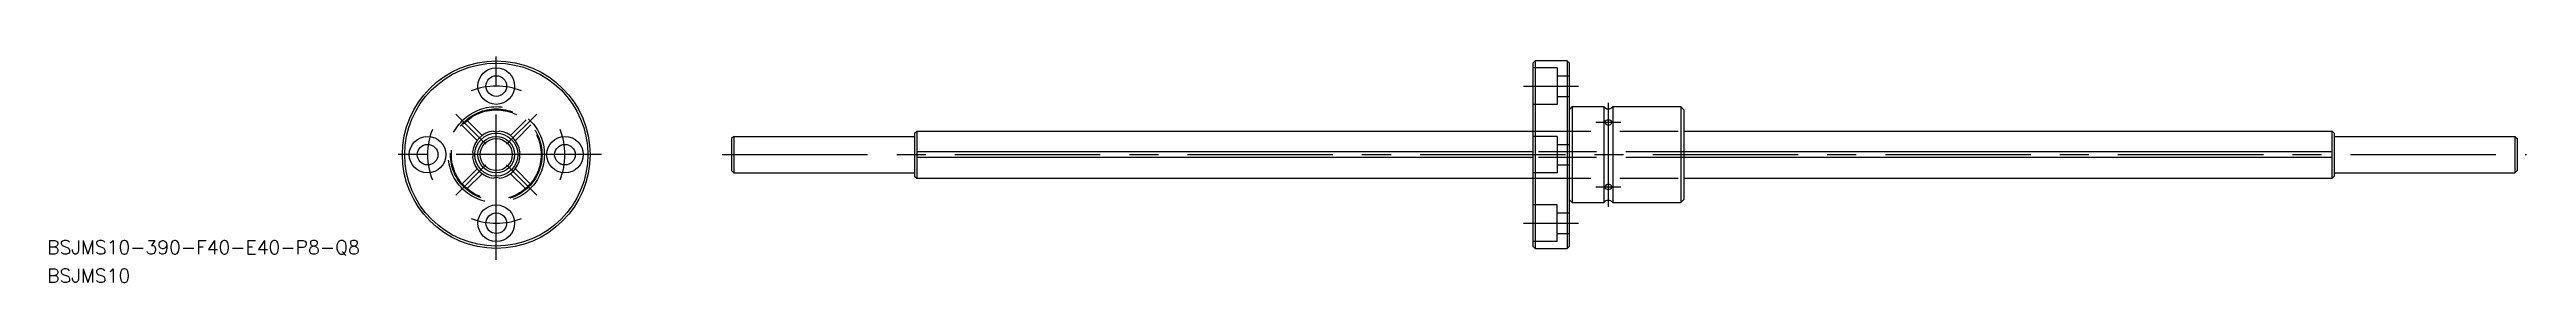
# Model space of a CAD drawing. Extents: x -98 to 443, y -28 to 23.
import ezdxf

# ---------------------------------------------------------------- set-up
doc = ezdxf.new("R2010")
doc.units = 0
doc.linetypes.add('CENTER', pattern=[50.8, 31.75, -6.35, 6.35, -6.35])
doc.linetypes.add('DASHED', pattern=[19.05, 12.7, -6.35])
doc.layers.get('0').update_dxf_attribs({"linetype": 'CONTINUOUS'})
doc.layers.add('CENTER', color=1, linetype='CENTER')
doc.styles.get("Standard").update_dxf_attribs({"font": 'txt.shx', "height": 3, "bigfont": 'bigfont.shx'})

# ---------------------------------------------------------------- blocks, each defined once
blk = doc.blocks.new('*U5')
at = {"color": 7, "linetype": 'CONTINUOUS'}
blk.add_text('BSJMS10-390-F40-E40-P8-Q8', height=3, dxfattribs=at).set_placement((-98.07, -21.75))
blk = doc.blocks.new('*U6')
at = {"color": 7, "linetype": 'CONTINUOUS'}
blk.add_text('BSJMS10', height=3, dxfattribs=at).set_placement((-98.07, -27.97))

msp = doc.modelspace()

# ---------------------------------------------------------------- linework, layer by layer
at = {"color": 7, "linetype": 'CONTINUOUS'}
for p, q in [((226.85, 20.5), (226.35, 20)), ((226.35, 20), (226.35, -20)), ((226.85, 20.5), (226.85, -20.5)), ((233.85, 20.5), (226.85, 20.5)), ((233.85, 20.5), (233.85, -20.5)), ((233.85, 20.5), (234.35, 20)), ((234.35, -20), (234.35, 20)), ((234.35, 9.9), (234.95, 10.5)), ((234.95, 10.5), (234.95, -10.5)), ((234.95, 10.5), (241.85, 10.5)), ((241.85, 10.5), (241.85, -10.5)), ((243.85, 10.5), (243.85, -10.5)), ((243.85, 10.5), (258.65, 10.5)), ((258.65, 10.5), (258.65, -10.5)), ((258.65, 10.5), (259.35, 9.8)), ((259.35, 9.8), (259.35, -9.8)), ((51.85, 4), (51.35, 3.5)), ((51.35, 3.5), (51.35, -3.5)), ((51.85, 4), (91.35, 4)), ((51.85, 4), (51.85, -4)), ((91.35, 4.7), (91.82, 5.16)), ((91.35, 4.7), (91.35, -4.7)), ((91.82, 5.16), (226.35, 5.16)), ((91.85, 5.16), (91.85, -5.16)), ((226.35, 0.6), (91.85, 0.6)), ((259.35, 5.16), (400.89, 5.16)), ((400.85, 0.6), (259.35, 0.6)), ((400.85, 5.16), (400.85, -5.16)), ((400.89, 5.16), (401.35, 4.7)), ((401.35, 4.7), (401.35, -4.7)), ((401.35, 4), (440.85, 4)), ((440.85, 4), (441.35, 3.5)), ((440.85, 4), (440.85, -4)), ((441.35, 3.5), (441.35, -3.5)), ((51.35, -3.5), (51.85, -4)), ((51.85, -4), (91.35, -4)), ((91.35, -4.7), (91.82, -5.16)), ((91.82, -5.16), (226.35, -5.16)), ((226.35, -0.6), (91.85, -0.6)), ((400.85, -0.6), (259.35, -0.6)), ((259.35, -5.16), (400.89, -5.16)), ((400.89, -5.16), (401.35, -4.7)), ((401.35, -4), (440.85, -4)), ((441.35, -3.5), (440.85, -4)), ((234.95, -10.5), (234.35, -9.9)), ((234.95, -10.5), (241.85, -10.5)), ((243.85, -10.5), (258.65, -10.5)), ((258.65, -10.5), (259.35, -9.8)), ((226.35, -20), (226.85, -20.5)), ((226.85, -20.5), (233.85, -20.5)), ((234.35, -20), (233.85, -20.5))]:
    msp.add_line(p, q, dxfattribs=at)
at = {"color": 3, "linetype": 'DASHED'}
for p, q in [((231.65, 19), (226.35, 19)), ((231.65, 19), (231.65, 11)), ((231.65, 17.25), (234.35, 17.25)), ((231.65, 11), (226.35, 11)), ((231.65, 12.75), (234.35, 12.75)), ((-4.17, 3.11), (-7.58, 6.52)), ((-3.11, 4.17), (-6.52, 7.58)), ((3.11, 4.17), (6.52, 7.58)), ((4.17, 3.11), (7.58, 6.52)), ((226.35, 5.16), (259.35, 5.16)), ((231.65, 4), (226.35, 4)), ((259.35, 0.6), (226.35, 0.6)), ((231.65, 4), (231.65, -4)), ((231.65, 2.25), (234.35, 2.25)), ((-4.17, -3.11), (-7.58, -6.52)), ((-3.11, -4.17), (-6.52, -7.58)), ((3.11, -4.17), (6.52, -7.58)), ((4.17, -3.11), (7.58, -6.52)), ((259.35, -0.6), (226.35, -0.6)), ((231.65, -4), (226.35, -4)), ((226.35, -5.16), (259.35, -5.16)), ((231.65, -2.25), (234.35, -2.25)), ((231.65, -11), (226.35, -11)), ((231.65, -19), (231.65, -11)), ((231.65, -12.75), (234.35, -12.75)), ((231.65, -19), (226.35, -19)), ((231.65, -17.25), (234.35, -17.25))]:
    msp.add_line(p, q, dxfattribs=at)
at = {"color": 7, "linetype": 'CONTINUOUS'}
for centre, radius in [((0, 0), 20.5), ((0, 0), 20), ((0, 15), 4), ((0, 15), 2.25), ((-15, 0), 4), ((-15, 0), 2.25), ((0, 0), 4.7), ((0, 0), 4), ((0, 0), 3.5), ((15, 0), 4), ((15, 0), 2.25), ((0, -15), 4), ((0, -15), 2.25)]:
    msp.add_circle(centre, radius, dxfattribs=at)
at = {"color": 3, "linetype": 'DASHED'}
for radius in [10.5, 10, 9.8]:
    msp.add_circle((0, 0), radius, dxfattribs=at)
at = {"color": 7, "linetype": 'CONTINUOUS'}
for centre, radius, start, end in [((242.85, 11.25), 1.25, 216.8699, 323.1301), ((242.59, 7.05), 0.49, 114.1221, 177.0855), ((242.69, 7.12), 0.583, 184.7321, 240.9328), ((242.85, 6.33), 1.25, 68.3073, 111.6927), ((242.85, 7.72), 1.2, 247.8117, 292.1883), ((243.02, 7.12), 0.583, 299.0672, 355.2679), ((243.12, 7.05), 0.49, 2.9145, 65.8779), ((0, 0), 5.2, 96.6721, 173.3279), ((-6.19, 0), 1.19, 329.4886, 30.5114), ((0, 6.19), 1.19, 239.4886, 300.5114), ((0, 0), 5.2, 6.6721, 83.3279), ((6.19, 0), 1.19, 149.4886, 210.5114), ((0, 0), 5.2, 186.6721, 263.3279), ((0, -6.19), 1.19, 59.4886, 120.5114), ((0, 0), 5.2, 276.6721, 353.3279), ((242.85, -11.25), 1.25, 36.8699, 143.1301), ((242.69, -7.12), 0.583, 119.0672, 175.2679), ((242.59, -7.05), 0.49, 182.9145, 245.8779), ((242.85, -6.33), 1.25, 248.3073, 291.6927), ((242.85, -7.72), 1.2, 67.8117, 112.1883), ((243.02, -7.12), 0.583, 4.7321, 60.9328), ((243.12, -7.05), 0.49, 294.1221, 357.0855)]:
    msp.add_arc(centre, radius, start, end, dxfattribs=at)
at = {"layer": 'CENTER', "color": 1, "linetype": 'CENTER'}
for p, q in [((0, -23), (0, 23)), ((224.35, 15), (236.35, 15)), ((242.85, 11.34), (242.85, -11.39)), ((-2.26, 2.26), (-8.84, 8.84)), ((2.26, 2.26), (8.84, 8.84)), ((240.11, 7.07), (245.6, 7.07)), ((23, 0), (-23, 0)), ((49.35, 0), (443.35, 0)), ((-2.26, -2.26), (-8.84, -8.84)), ((2.26, -2.26), (8.84, -8.84)), ((240.11, -7.07), (245.6, -7.07)), ((224.35, -15), (236.35, -15))]:
    msp.add_line(p, q, dxfattribs=at)
for start, end in [(68.4765, 111.5235), (158.4765, 201.5235), (338.4765, 21.5235), (248.4765, 291.5235)]:
    msp.add_arc((0, 0), 15, start, end, dxfattribs=at)

# ---------------------------------------------------------------- block references
at = {"color": 7, "linetype": 'CONTINUOUS'}
for name in ['*U5', '*U6']:
    msp.add_blockref(name, (0, 0), dxfattribs=at)

doc.saveas('drawing.dxf')
